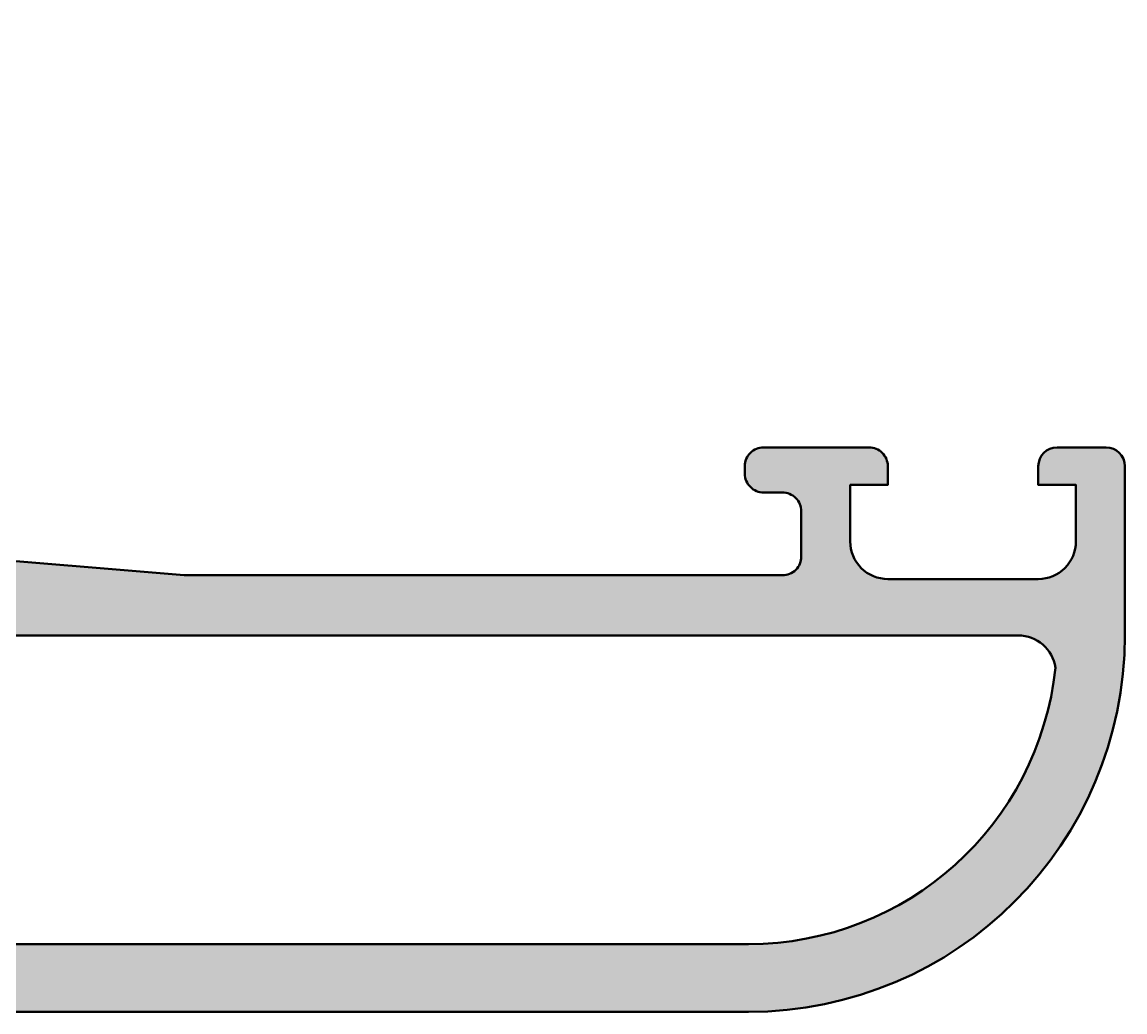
# Model space of a CAD drawing. Extents: x 0 to 69, y 0 to 100.
# Drawn here: x 39.69 to 69, y 0 to 26.3 of the extents above; entities that cross this region are included whole.
import ezdxf

# ---------------------------------------------------------------- set-up
doc = ezdxf.new("R2010")
doc.units = 0
doc.layers.add('0S-Alu contour', color=7, linetype='Continuous', lineweight=50)
doc.layers.add('0S-Alu hatch', color=252, linetype='Continuous', lineweight=25)

# ---------------------------------------------------------------- blocks, each defined once
blk = doc.blocks.new('375450__245103CE_2C1C_4AD3_AAA5_486B40AAE228_')
at = {"layer": '0S-Alu hatch'}
h = blk.add_hatch(color=256, dxfattribs=at)
edge = h.paths.add_edge_path()
edge.add_line((0, 0), (58.99993896484406, -1.99e-13))
edge.add_arc((58.99993896484404, 9.999999999999991), 10.00000000000019, 270.0000000000001, 360)
edge.add_line((68.99993896484423, 10.00000000000004), (68.999938964844, 14.50000000000008))
edge.add_arc((68.49995304074075, 14.5000140779037), 0.4999859243014497, 359.9983867455008, 449.9946187136917)
edge.add_line((68.50000000000071, 14.99999999999992), (67.19995117187526, 14.99999999999991))
edge.add_arc((67.19998807066443, 14.49996310121074), 0.5000369001505963, 90.00422797775568, 179.9957720223886)
edge.add_line((66.69995117187526, 14.49999999999983), (66.69995117187531, 13.99999999999989))
edge.add_line((66.69995117187531, 13.99999999999989), (67.69995117187548, 13.99999999999989))
edge.add_line((67.69995117187548, 13.99999999999989), (67.69995117187526, 12.50000000000007))
edge.add_ellipse((66.70002533543206, 12.49992583644312), major_axis=(-0.9999258391935171, 0), ratio=1, start_angle=89.99575042603601, end_angle=180.0042495739118, ccw=False)
edge.add_line((66.69995117187509, 11.49999999999993), (62.69998168945327, 11.4999999999999))
edge.add_ellipse((62.69997606790818, 12.4999943784547), major_axis=(-0.9999943784706017, 0), ratio=1, start_angle=-0.0003220922610012167, end_angle=90.00032209261838, ccw=False)
edge.add_line((61.69998168945338, 12.49999999999988), (61.69998168945338, 13.9999999999999))
edge.add_line((61.69998168945338, 13.9999999999999), (62.69998168945338, 14.00000000000001))
edge.add_line((62.69998168945338, 14.00000000000001), (62.69998168945338, 14.49999999999979))
edge.add_arc((62.19999200956398, 14.50001032011049), 0.4999896799959026, 359.9988173777201, 450.00118262195)
edge.add_line((62.19998168945358, 14.99999999999988), (59.39999389648398, 14.99999999999993))
edge.add_arc((59.39998357637346, 14.50001032011061), 0.4999896799958245, 89.9988173780377, 180.0011826222798)
edge.add_line((58.89999389648415, 14.50000000000003), (58.89999389648465, 14.29998779296893))
edge.add_arc((59.39998357637407, 14.29997747285815), 0.4999896799959239, 179.9988173777201, 270.0011826219411)
edge.add_line((59.3999938964844, 13.79998779296873), (59.89999389648469, 13.79998779296866))
edge.add_ellipse((59.9000042165952, 13.29999811307932), major_axis=(-0.4999896799958493, 0), ratio=1, start_angle=179.9988173780284, end_angle=270.00118262196315, ccw=False)
edge.add_line((60.39999389648454, 13.29998779296895), (60.3999938964846, 12.09999999618758))
edge.add_ellipse((59.90000421659509, 12.09998967607692), major_axis=(-0.4999896799960234, 0), ratio=1, start_angle=89.99881737804748, end_angle=180.0011826222799, ccw=False)
edge.add_line((59.89999389648466, 11.5999999961874), (44.00000000000076, 11.5999999961873))
edge.add_line((44.00000000000076, 11.5999999961873), (37.91696392360547, 12.10686187082521))
edge.add_ellipse((38.00000000000038, 13.10340841264731), major_axis=(-1.000000000000328, 0), ratio=1, start_angle=0, end_angle=85.23689895508818, ccw=False)
edge.add_line((37.00000000000006, 13.1034084126461), (36.99999999999184, 20.0999979972755))
edge.add_ellipse((37.49999712736844, 20.10000086990743), major_axis=(-0.4999971273848472, 0), ratio=1, start_angle=-90.00032918121718, end_angle=0.0003291815056059022, ccw=False)
edge.add_line((37.49999999999997, 20.59999799728402), (38.50000000000023, 20.59999799728391))
edge.add_arc((38.50000287263193, 21.09999512465226), 0.4999971273766049, 269.9996708187633, 360.0003291815056)
edge.add_line((39.00000000000028, 21.09999799728417), (39.00000000000006, 22.49996648602701))
edge.add_ellipse((39.07883644654308, 22.76748707802009), major_axis=(-0.2788950563273944, 0), ratio=1, start_angle=-1.1645893740987958, end_angle=73.58012358051008, ccw=False)
edge.add_line((38.79999900000007, 22.77315548601847), (38.7999990000001, 23.22674948601854))
edge.add_ellipse((39.07886709564333, 23.23241014549561), major_axis=(-0.2789255417372077, 0), ratio=1, start_angle=-73.57540544463939, end_angle=1.1628700728896888, ccw=False)
edge.add_line((39.00000000000011, 23.4999534860186), (39.00000000000003, 25.37996448602702))
edge.add_arc((38.70000000000004, 25.37996448602705), 0.2999999999999829, 0, 89.99999999999459)
edge.add_line((38.70000000000008, 25.67996448602703), (37.72002568095729, 25.67996448602703))
edge.add_arc((37.72002568095731, 25.37996448602703), 0.3000000000000043, 90.00000000000406, 180)
edge.add_line((37.42002568095731, 25.37996448602701), (37.42002568095725, 22.619966486027))
edge.add_ellipse((37.30002568095755, 22.61996648602699), major_axis=(-0.1199999999997061, 0), ratio=1, start_angle=90.00000000000682, end_angle=180, ccw=False)
edge.add_line((37.30002568095756, 22.49996648602728), (32.99999999999994, 22.49996648602723))
edge.add_ellipse((33.00000000000001, 22.99996648602716), major_axis=(-0.4999999999999219, 0), ratio=1, start_angle=0, end_angle=89.99999999999272, ccw=False)
edge.add_line((32.50000000000009, 22.99996648602723), (32.50000000000003, 23.69996648602692))
edge.add_line((32.50000000000003, 23.69996648602692), (33.88149545762246, 26.09278680905473))
edge.add_arc((33.76188021535167, 26.16184670137901), 0.13811978464848, 329.9999999999811, 455.6225775508294)
edge.add_arc((34.23822324117466, 21.32335762417672), 5.000000000003034, 95.6225775508016, 162.2515836439279)
edge.add_ellipse((29.00004591569777, 22.99995178969351), major_axis=(-0.4999517896934084, 0), ratio=1, start_angle=89.99999999997033, end_angle=162.2515836439148, ccw=False)
edge.add_line((29.00004591569751, 22.5000000000001), (10.19997184625143, 22.50000000000015))
edge.add_ellipse((10.1999718462512, 23.00039039166069), major_axis=(-0.5003903916605346, 0), ratio=1, start_angle=17.74841635609789, end_angle=90.0000000000257, ccw=False)
edge.add_arc((4.961376794411446, 21.32366252361026), 4.999999999998673, 17.74841635606511, 84.37742244919764)
edge.add_arc((5.43771982023398, 26.16215160080829), 0.1381197846484067, 84.37742244912657, 210.0000000000008)
edge.add_line((5.318104577963225, 26.09309170848408), (6.699600035585461, 23.70027138545621))
edge.add_line((6.699600035585461, 23.70027138545621), (6.699600035585689, 23.00027138545635))
edge.add_ellipse((6.199600035585604, 23.00027138545639), major_axis=(-0.5000000000000844, 0), ratio=1, start_angle=89.99999999999011, end_angle=180, ccw=False)
edge.add_line((6.199600035585518, 22.5002713854563), (1.899646557331664, 22.50027138545629))
edge.add_ellipse((1.899646557331642, 22.6203130705812), major_axis=(-0.1200416851249102, 0), ratio=1, start_angle=0, end_angle=90.00000000001052, ccw=False)
edge.add_line((1.779604872206732, 22.62031307058117), (1.779604872206789, 25.38031107058113))
edge.add_arc((1.479604872206728, 25.38031107058108), 0.3000000000000611, 0, 90.0000000000068)
edge.add_line((1.479604872206692, 25.68031107058114), (0.499630553163911, 25.68031107058118))
edge.add_arc((0.4996305531639464, 25.38031107058122), 0.2999999999999616, 90.00000000000676, 180)
edge.add_line((0.1996305531639848, 25.3803110705812), (0.1996305531639564, 23.50030007057274))
edge.add_ellipse((0.1207634575207707, 23.23275673004974), major_axis=(-0.2789255417372104, 0), ratio=1, start_angle=178.837129927113, end_angle=253.5754054446451, ccw=False)
edge.add_line((0.3996315531639993, 23.22709607057267), (0.3996315531639709, 22.77350207057273))
edge.add_ellipse((0.120949238407398, 22.76765882622777), major_axis=(-0.2787435668541185, 0), ratio=1, start_angle=106.43539371870071, end_angle=181.2011676841475, ccw=False)
edge.add_line((0.1998152725914507, 22.5003048946789), (0.2000122070312216, 10.99998168945269))
edge.add_arc((0.7000122070312927, 10.99998168945295), 0.500000000000071, 180, 270.0000000000277)
edge.add_line((0.7000122070315341, 10.49998168945288), (5.999999999984623, 10.49998168946875))
edge.add_ellipse((6.00000562152968, 9.499987310997952), major_axis=(-0.9999943784866031, 0), ratio=1, start_angle=179.9996779077392, end_angle=270.0003220926168, ccw=False)
edge.add_line((7.000000000000483, 9.499981689452724), (7.000000000000483, 2.799984741211076))
edge.add_ellipse((5.999980173925427, 2.800019826494067), major_axis=(-1.000019826690531, 0), ratio=1, start_angle=90.00113592790012, end_angle=179.9979898012363, ccw=False)
edge.add_line((6.000000000000425, 1.800000000000068), (2.700012207031505, 1.799999999999982))
edge.add_ellipse((2.699981135668992, 2.79996892863747), major_axis=(-0.999968929120217, 0), ratio=1, start_angle=-0.001780313160793412, end_angle=90.00178031325191, ccw=False)
edge.add_line((1.700012207031505, 2.799999999999869), (1.700012207031306, 4.499999999999928))
edge.add_line((1.700012207031306, 4.499999999999928), (1.100006103515681, 4.499999999999744))
edge.add_line((1.100006103515681, 4.499999999999744), (2.558e-13, 3.399993896484758))
edge.add_line((2.558e-13, 3.399993896484758), (0, 0))
edge = h.paths.add_edge_path()
edge.add_line((34.79998168945375, 1.9999999999999), (9.19998779296864, 1.9999999999999))
edge.add_ellipse((9.199984920336775, 2.499997127368033), major_axis=(-0.4999971273763846, 0), ratio=1, start_angle=-0.0003291815056059022, end_angle=90.00032918125538, ccw=False)
edge.add_line((8.69998779296864, 2.499999999999786), (8.69998779296864, 10.69998168945302))
edge.add_arc((7.19998779296872, 10.69998168945297), 1.499999999999921, 0, 90.000000000003)
edge.add_line((7.199987792968641, 12.1999816894529), (2.399918023380479, 12.19998168945291))
edge.add_ellipse((2.399918023380578, 12.69998168945278), major_axis=(-0.4999999999998721, 0), ratio=1, start_angle=0, end_angle=89.99999999998857, ccw=False)
edge.add_line((1.899918023380706, 12.69998168945291), (1.899918023380706, 20.30001220703129))
edge.add_ellipse((2.399918023380593, 20.3000122070314), major_axis=(-0.4999999999998864, 0), ratio=1, start_angle=270.000000000013, end_angle=360, ccw=False)
edge.add_line((2.399918023380479, 20.80001220703129), (34.79998168945329, 20.80001220703129))
edge.add_ellipse((34.79998456208512, 20.30001507966289), major_axis=(-0.4999971273766475, 0), ratio=1, start_angle=179.9996708184945, end_angle=270.00032918125135, ccw=False)
edge.add_line((35.29998168945352, 20.30001220703106), (35.29998168945351, 2.500000000000014))
edge.add_ellipse((34.79998456208536, 2.499997127368061), major_axis=(-0.499997127376413, 0), ratio=1, start_angle=89.9996708187739, end_angle=180.0003291815056, ccw=False)
edge = h.paths.add_edge_path()
edge.add_ellipse((37.99947166179388, 2.799471661793575), major_axis=(-0.9994718014380204, 0), ratio=1, start_angle=-0.03028754862560845, end_angle=90.03028754861748, ccw=False)
edge.add_line((37.00000000000026, 2.79999999999984), (37.00000000000026, 9.00106362785533))
edge.add_ellipse((37.99946056290638, 9.00053944139615), major_axis=(-0.9994607003659851, 0), ratio=1, start_angle=269.96907585232265, end_angle=359.96995012093953, ccw=False)
edge.add_line((38.00000000000031, 9.999999996187427), (66.16582920333437, 9.999999996187332))
edge.add_ellipse((66.16582920333443, 8.99999999618723), major_axis=(-1.000000000000103, 0), ratio=1, start_angle=188.341518224326, end_angle=270.00000000000324, ccw=False)
edge.add_ellipse((58.99993896484727, 10.00000000000264), major_axis=(-8.20000000000301, 0), ratio=1, start_angle=89.9999999999788, end_angle=174.0155028463727, ccw=False)
edge.add_line((58.99993896484423, 1.799999999999627), (38.00000000000003, 1.799999999999954))
at = {"layer": '0S-Alu contour', "color": 7}
for points in [[(5.318104577963225, 26.09309170848408), (6.699600035585461, 23.70027138545621), (6.699600035585689, 23.00027138545635)], [(32.50000000000009, 22.99996648602723), (32.50000000000003, 23.69996648602692), (33.88149545762246, 26.09278680905473)], [(1.479604872206692, 25.68031107058114), (0.499630553163911, 25.68031107058118)], [(38.70000000000008, 25.67996448602703), (37.72002568095729, 25.67996448602703)], [(0.1996305531639848, 25.3803110705812), (0.1996305531639564, 23.50030007057274)], [(1.779604872206732, 22.62031307058117), (1.779604872206789, 25.38031107058113)], [(37.42002568095731, 25.37996448602701), (37.42002568095725, 22.619966486027)], [(39.00000000000011, 23.4999534860186), (39.00000000000003, 25.37996448602702)], [(0.3996315531639993, 23.22709607057267), (0.3996315531639709, 22.77350207057273)], [(38.79999900000007, 22.77315548601847), (38.7999990000001, 23.22674948601854)], [(0.1998152725914507, 22.5003048946789), (0.2000122070312216, 10.99998168945269)], [(6.199600035585518, 22.5002713854563), (1.899646557331664, 22.50027138545629)], [(29.00004591569751, 22.5000000000001), (10.19997184625143, 22.50000000000015)], [(37.30002568095756, 22.49996648602728), (32.99999999999994, 22.49996648602723)], [(39.00000000000028, 21.09999799728417), (39.00000000000006, 22.49996648602701)], [(2.399918023380479, 20.80001220703129), (34.79998168945329, 20.80001220703129)], [(37.49999999999997, 20.59999799728402), (38.50000000000023, 20.59999799728391)], [(1.899918023380706, 12.69998168945291), (1.899918023380706, 20.30001220703129)], [(35.29998168945352, 20.30001220703106), (35.29998168945351, 2.500000000000014)], [(37.00000000000006, 13.1034084126461), (36.99999999999184, 20.0999979972755)], [(62.19998168945358, 14.99999999999988), (59.39999389648398, 14.99999999999993)], [(68.50000000000071, 14.99999999999992), (67.19995117187526, 14.99999999999991)], [(58.89999389648415, 14.50000000000003), (58.89999389648465, 14.29998779296893)], [(61.69998168945338, 12.49999999999988), (61.69998168945338, 13.9999999999999), (62.69998168945338, 14.00000000000001), (62.69998168945338, 14.49999999999979)], [(66.69995117187526, 14.49999999999983), (66.69995117187531, 13.99999999999989), (67.69995117187548, 13.99999999999989), (67.69995117187526, 12.50000000000007)], [(68.99993896484423, 10.00000000000004), (68.999938964844, 14.50000000000008)], [(59.3999938964844, 13.79998779296873), (59.89999389648469, 13.79998779296866)], [(60.39999389648454, 13.29998779296895), (60.3999938964846, 12.09999999618758)], [(7.199987792968641, 12.1999816894529), (2.399918023380479, 12.19998168945291)], [(59.89999389648466, 11.5999999961874), (44.00000000000076, 11.5999999961873), (37.91696392360547, 12.10686187082521)], [(66.69995117187509, 11.49999999999993), (62.69998168945327, 11.4999999999999)], [(8.69998779296864, 2.499999999999786), (8.69998779296864, 10.69998168945302)], [(0.7000122070315341, 10.49998168945288), (5.999999999984623, 10.49998168946875)], [(38.00000000000031, 9.999999996187427), (66.16582920333437, 9.999999996187332)], [(7.000000000000483, 9.499981689452724), (7.000000000000483, 2.799984741211076)], [(37.00000000000026, 2.79999999999984), (37.00000000000026, 9.00106362785533)], [(1.700012207031505, 2.799999999999869), (1.700012207031306, 4.499999999999928), (1.100006103515681, 4.499999999999744), (2.558e-13, 3.399993896484758), (0, 0)], [(6.000000000000425, 1.800000000000068), (2.700012207031505, 1.799999999999982)], [(34.79998168945375, 1.9999999999999), (9.19998779296864, 1.9999999999999)], [(58.99993896484423, 1.799999999999627), (38.00000000000003, 1.799999999999954)], [(0, 0), (58.99993896484406, -1.99e-13)]]:
    blk.add_lwpolyline(points, dxfattribs=at)
for centre, radius, start, end in [((5.43771982023398, 26.16215160080829), 0.1381197846484067, 84.37742244912657, 210.0000000000008), ((4.961376794411446, 21.32366252361026), 4.999999999998673, 17.74841635606511, 84.37742244919764), ((34.23822324117466, 21.32335762417672), 5.000000000003034, 95.6225775508016, 162.2515836439279), ((33.76188021535167, 26.16184670137901), 0.13811978464848, 329.9999999999811, 95.62257755082942), ((0.4996305531639464, 25.38031107058122), 0.2999999999999616, 90.00000000000676, 180), ((1.479604872206728, 25.38031107058108), 0.3000000000000611, 0, 90.0000000000068), ((37.72002568095731, 25.37996448602703), 0.3000000000000043, 90.00000000000406, 180), ((38.70000000000004, 25.37996448602705), 0.2999999999999829, 0, 89.99999999999459), ((38.50000287263193, 21.09999512465226), 0.4999971273766049, 269.9996708187633, 0.0003291815055843), ((59.39998357637346, 14.50001032011061), 0.4999896799958245, 89.9988173780377, 180.0011826222798), ((62.19999200956398, 14.50001032011049), 0.4999896799959026, 359.9988173777201, 90.0011826219501), ((67.19998807066443, 14.49996310121074), 0.5000369001505963, 90.00422797775568, 179.9957720223886), ((68.49995304074075, 14.5000140779037), 0.4999859243014497, 359.9983867455008, 89.99461871369166), ((59.39998357637407, 14.29997747285815), 0.4999896799959239, 179.9988173777201, 270.0011826219411), ((7.19998779296872, 10.69998168945297), 1.499999999999921, 0, 90.000000000003), ((0.7000122070312927, 10.99998168945295), 0.500000000000071, 180, 270.0000000000277), ((58.99993896484404, 9.999999999999991), 10.00000000000019, 270.0000000000001, 0)]:
    blk.add_arc(centre, radius, start, end, dxfattribs=at)
at = {"layer": '0S-Alu contour', "color": 7, "extrusion": (0, 0, -1)}
for centre, radius, start, end in [((-0.1207634575207707, 23.23275673004974), 0.2789255417372104, 106.4245945553549, 181.1628700728871), ((-39.07886709564333, 23.23241014549561), 0.2789255417372077, 358.8371299271103, 73.57540544463943), ((-6.199600035585604, 23.00027138545639), 0.5000000000000844, 180, 270.0000000000099), ((-33.00000000000001, 22.99996648602716), 0.4999999999999219, 270.0000000000073, 0), ((-0.120949238407398, 22.76765882622777), 0.2787435668541185, 178.7988323158525, 253.5646062812993), ((-1.899646557331642, 22.6203130705812), 0.1200416851249102, 269.9999999999895, 0), ((-10.1999718462512, 23.00039039166069), 0.5003903916605346, 269.9999999999743, 342.2515836439021), ((-29.00004591569777, 22.99995178969351), 0.4999517896934085, 197.7484163560853, 270.0000000000297), ((-37.30002568095755, 22.61996648602699), 0.1199999999997061, 180, 269.9999999999932), ((-39.07883644654308, 22.76748707802009), 0.2788950563273944, 286.41987641949, 1.164589374098802), ((-2.399918023380593, 20.3000122070314), 0.4999999999998864, 0, 89.99999999998697), ((-34.79998456208512, 20.30001507966289), 0.4999971273766475, 89.99967081874864, 180.0003291815056), ((-37.49999712736844, 20.10000086990743), 0.4999971273848472, 359.9996708184944, 90.00032918121715), ((-59.9000042165952, 13.29999811307932), 0.4999896799958493, 89.99881737803688, 180.0011826219717), ((-38.00000000000038, 13.10340841264731), 1.000000000000328, 274.7631010449118, 0), ((-2.399918023380578, 12.69998168945278), 0.4999999999998721, 270.0000000000114, 0), ((-62.69997606790818, 12.4999943784547), 0.9999943784706017, 269.9996779073816, 0.0003220922609314), ((-66.70002533543206, 12.49992583644312), 0.9999258391935171, 179.9957504260882, 270.004249573964), ((-59.90000421659509, 12.09998967607692), 0.4999896799960234, 179.9988173777201, 270.0011826219525), ((-6.00000562152968, 9.499987310997952), 0.9999943784866031, 89.99967790738324, 180.0003220922609), ((-37.99946056290638, 9.00053944139615), 0.9994607003659851, 0.0300498790604944, 90.03092414767737), ((-66.16582920333443, 8.99999999618723), 1.000000000000103, 89.99999999999675, 171.658481775674), ((-58.99993896484727, 10.00000000000264), 8.20000000000301, 185.9844971536274, 270.0000000000212), ((-2.699981135668992, 2.79996892863747), 0.999968929120217, 269.9982196867481, 0.001780313160827), ((-5.999980173925427, 2.800019826494067), 1.000019826690531, 180.0020101987638, 269.9988640720999), ((-37.99947166179388, 2.799471661793575), 0.9994718014380204, 269.9697124513825, 0.0302875486256395), ((-9.199984920336775, 2.499997127368033), 0.4999971273763846, 269.9996708187446, 0.0003291815055843), ((-34.79998456208536, 2.499997127368061), 0.499997127376413, 179.9996708184944, 270.0003291812261)]:
    blk.add_arc(centre, radius, start, end, dxfattribs=at)
blk = doc.blocks.new('430710__5D82E3A8_9250_4564_B46B_63C2319A7731_')
at = {"layer": '0S-Alu contour', "color": 7}
blk.add_blockref('375450__245103CE_2C1C_4AD3_AAA5_486B40AAE228_', (0, 0), dxfattribs=at)

msp = doc.modelspace()

# ---------------------------------------------------------------- block references
at = {"layer": '0S-Alu contour', "color": 7}
msp.add_blockref('430710__5D82E3A8_9250_4564_B46B_63C2319A7731_', (0, 0), dxfattribs=at)

doc.saveas('drawing.dxf')
